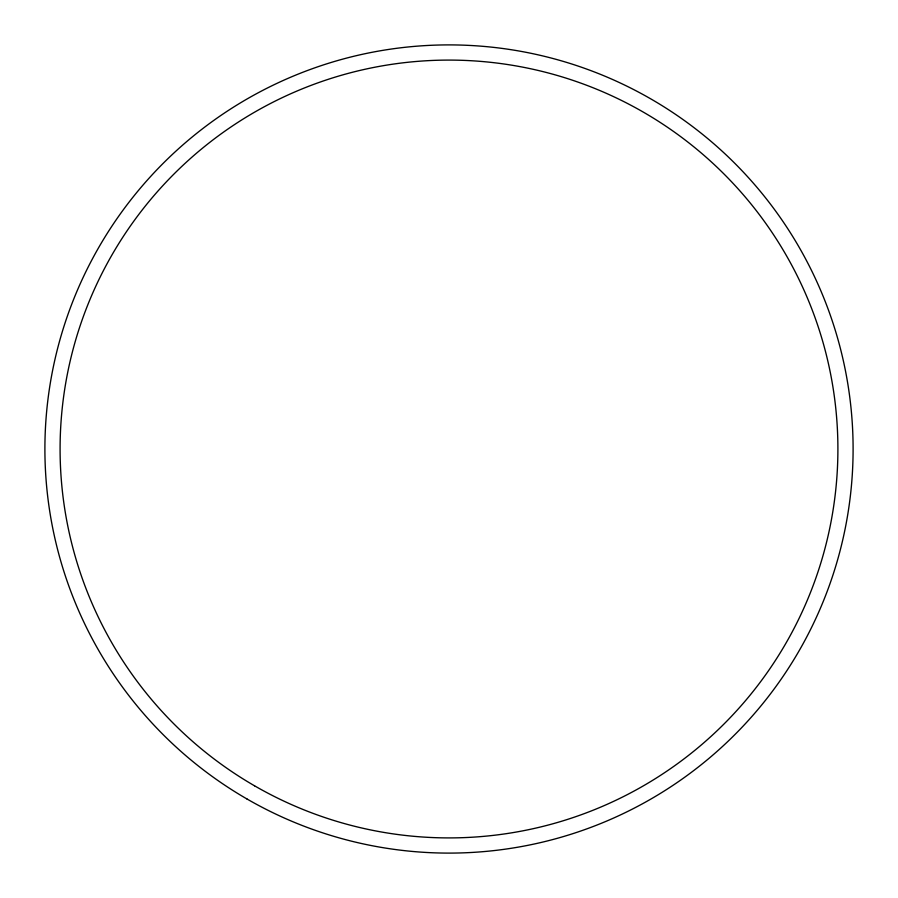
<?xml version="1.0" encoding="UTF-8"?>
<svg xmlns="http://www.w3.org/2000/svg" width="898" height="898" viewBox="0 0 898 898"><rect width="100%" height="100%" fill="white"/><g stroke="black" fill="none" stroke-linecap="round" stroke-linejoin="round"><path stroke-width="1.35" d="M254.549 785.806A388.901 388.901 0 0 0 837.901 449A388.901 388.901 0 0 0 254.549 112.194A388.901 388.901 0 0 0 254.549 785.806M246.95 798.962A404.1 404.1 0 0 0 853.1 449A404.1 404.1 0 0 0 246.95 99.038A404.1 404.1 0 0 0 246.95 798.962"/></g></svg>
